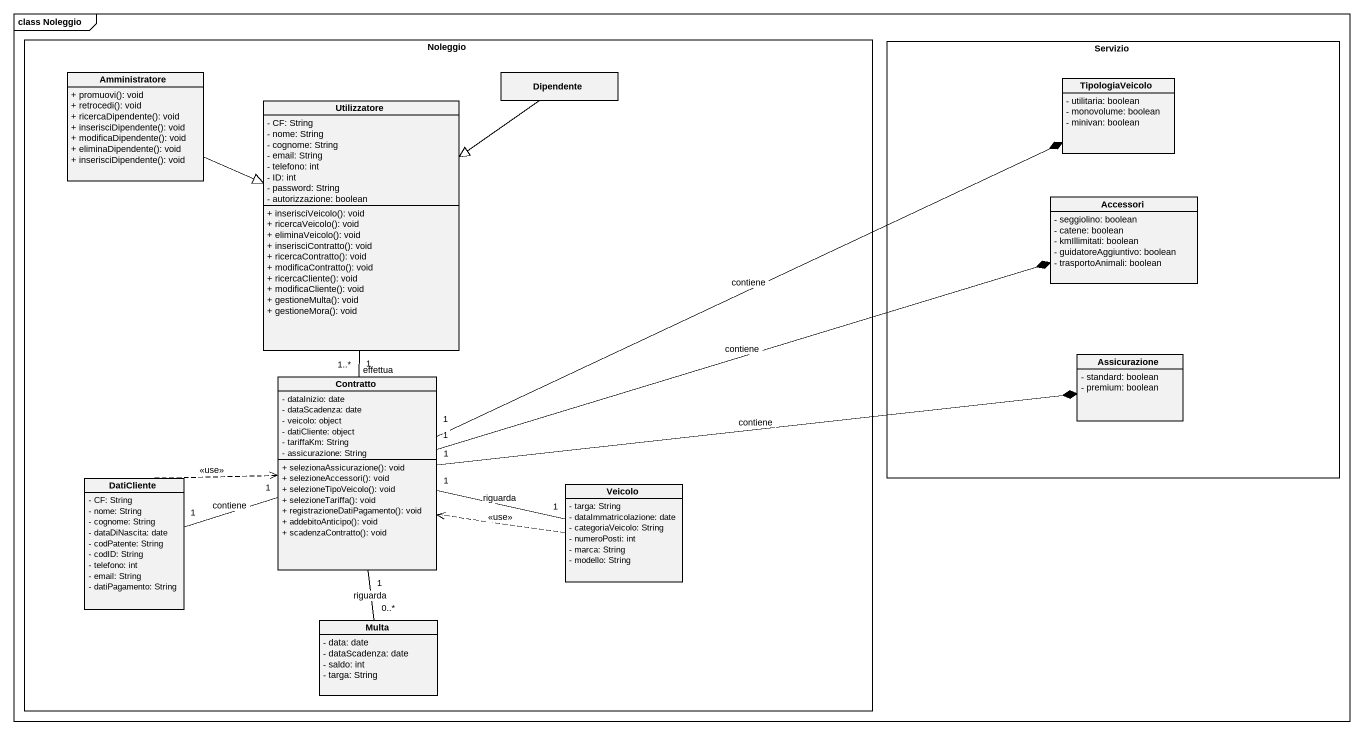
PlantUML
@startuml
mainframe class Noleggio
hide circle
hide empty members
skinparam classAttributeIconSize 0
rectangle Noleggio {
  class Amministratore {
    + promuovi(): void
    + retrocedi(): void
    + ricercaDipendente(): void
    + inserisciDipendente(): void
    + modificaDipendente(): void
    + eliminaDipendente(): void
    + inserisciDipendente(): void
  }
  class Dipendente
  class Utilizzatore {
    - CF: String
    - nome: String
    - cognome: String
    - email: String
    - telefono: int
    - ID: int
    - password: String
    - autorizzazione: boolean
    + inserisciVeicolo(): void
    + ricercaVeicolo(): void
    + eliminaVeicolo(): void
    + inserisciContratto(): void
    + ricercaContratto(): void
    + modificaContratto(): void
    + ricercaCliente(): void
    + modificaCliente(): void
    + gestioneMulta(): void
    + gestioneMora(): void
  }
  class Contratto {
    - dataInizio: date
    - dataScadenza: date
    - veicolo: object
    - datiCliente: object
    - tariffaKm: String
    - assicurazione: String
    + selezionaAssicurazione(): void
    + selezioneAccessori(): void
    + selezioneTipoVeicolo(): void
    + selezioneTariffa(): void
    + registrazioneDatiPagamento(): void
    + addebitoAnticipo(): void
    + scadenzaContratto(): void
  }
  class DatiCliente {
    - CF: String
    - nome: String
    - cognome: String
    - dataDiNascita: date
    - codPatente: String
    - codID: String
    - telefono: int
    - email: String
    - datiPagamento: String
  }
  class Veicolo {
    - targa: String
    - dataImmatricolazione: date
    - categoriaVeicolo: String
    - numeroPosti: int
    - marca: String
    - modello: String
  }
  class Multa {
    - data: date
    - dataScadenza: date
    - saldo: int
    - targa: String
  }
}
rectangle Servizio {
  class TipologiaVeicolo {
    - utilitaria: boolean
    - monovolume: boolean
    - minivan: boolean
  }
  class Accessori {
    - seggiolino: boolean
    - catene: boolean
    - kmIllimitati: boolean
    - guidatoreAggiuntivo: boolean
    - trasportoAnimali: boolean
  }
  class Assicurazione {
    - standard: boolean
    - premium: boolean
  }
}
Amministratore -right-|> Utilizzatore
Dipendente --|> Utilizzatore
Utilizzatore "1" -- "1..*" Contratto : effettua
Contratto "1" -right-* TipologiaVeicolo : contiene
Contratto "1" -right-* Accessori : contiene
Contratto "1" -right-* Assicurazione : contiene
Contratto "1" -left- "1" DatiCliente : contiene
DatiCliente .right.> Contratto : <<use>>
Veicolo "1" -left- "1" Contratto : riguarda
Veicolo .left.> Contratto : <<use>>
Multa "0..*" -up- "1" Contratto : riguarda
@enduml
